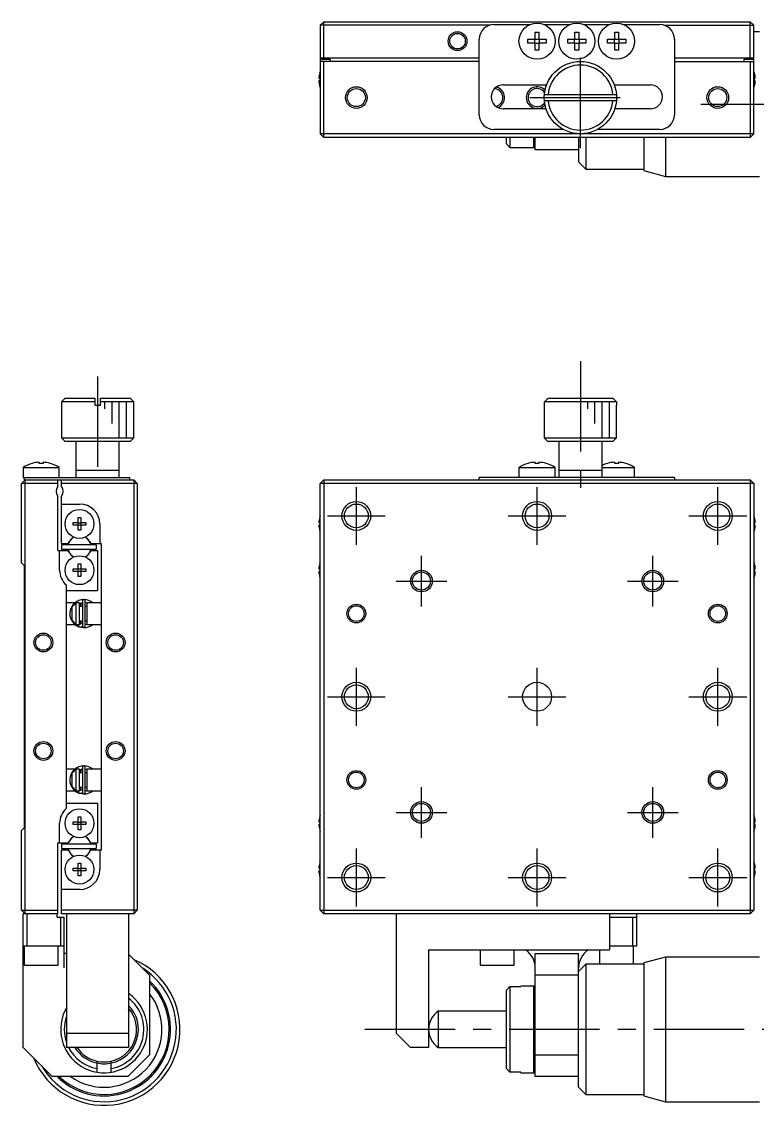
# Model space of a CAD drawing. Extents: x 5 to 371, y 18 to 246.
# Drawn here: x 49 to 150.8, y 96.1 to 245.9 of the extents above; entities that cross this region are included whole.
import ezdxf

# ---------------------------------------------------------------- set-up
doc = ezdxf.new("R2010")
doc.units = 0
doc.header["$LTSCALE"] = 10
doc.linetypes.add('CENTER', pattern=[2, 1.25, -0.25, 0.25, -0.25])
doc.layers.get('0').update_dxf_attribs({"linetype": 'CONTINUOUS'})
doc.layers.add('CENTER', color=1, linetype='CENTER')

msp = doc.modelspace()

# ---------------------------------------------------------------- linework, layer by layer
at = {"color": 7, "linetype": 'CONTINUOUS'}
for p, q in [((90.344929, 245.45), (90.844929, 245.95)), ((90.844929, 245.95), (149.844929, 245.95)), ((90.844929, 240.95), (90.844929, 245.95)), ((150.344929, 245.45), (149.844929, 245.95)), ((149.844929, 240.95), (149.844929, 245.95)), ((90.344929, 245.45), (90.344929, 230.45)), ((113.72043, 245.45), (90.344929, 245.45)), ((114.344929, 245.55), (119.365134, 245.55)), ((120.084929, 244.50859), (120.604929, 244.50859)), ((120.084929, 243.51), (120.084929, 244.50859)), ((120.604929, 244.50859), (120.604929, 243.51)), ((121.324725, 245.55), (124.865134, 245.55)), ((125.584929, 244.50859), (126.104929, 244.50859)), ((125.584929, 243.51), (125.584929, 244.50859)), ((126.104929, 244.50859), (126.104929, 243.51)), ((126.824725, 245.55), (130.365134, 245.55)), ((131.084929, 244.50859), (131.604929, 244.50859)), ((131.084929, 243.51), (131.084929, 244.50859)), ((131.604929, 244.50859), (131.604929, 243.51)), ((132.324725, 245.55), (137.344929, 245.55)), ((137.969429, 245.45), (150.344929, 245.45)), ((150.344929, 230.45), (150.344929, 245.45)), ((151.094929, 244.55), (150.344929, 244.55)), ((112.344929, 233.05), (112.344929, 243.55)), ((119.08634, 242.99), (119.08634, 243.51)), ((119.08634, 243.51), (120.084929, 243.51)), ((120.084929, 242.99), (119.08634, 242.99)), ((120.043555, 242.99), (120.043555, 243.51)), ((120.084929, 243.551375), (120.604929, 243.551375)), ((120.084929, 241.99141), (120.084929, 242.99)), ((120.604929, 242.948625), (120.084929, 242.948625)), ((120.604929, 243.51), (121.603519, 243.51)), ((120.604929, 242.99), (120.604929, 241.99141)), ((121.603519, 242.99), (120.604929, 242.99)), ((120.646304, 243.51), (120.646304, 242.99)), ((121.603519, 243.51), (121.603519, 242.99)), ((124.58634, 242.99), (124.58634, 243.51)), ((124.58634, 243.51), (125.584929, 243.51)), ((125.584929, 242.99), (124.58634, 242.99)), ((125.543555, 242.99), (125.543555, 243.51)), ((125.584929, 243.551375), (126.104929, 243.551375)), ((125.584929, 241.99141), (125.584929, 242.99)), ((126.104929, 242.948625), (125.584929, 242.948625)), ((126.104929, 243.51), (127.103519, 243.51)), ((126.104929, 242.99), (126.104929, 241.99141)), ((127.103519, 242.99), (126.104929, 242.99)), ((126.146304, 243.51), (126.146304, 242.99)), ((127.103519, 243.51), (127.103519, 242.99)), ((130.08634, 242.99), (130.08634, 243.51)), ((130.08634, 243.51), (131.084929, 243.51)), ((131.084929, 242.99), (130.08634, 242.99)), ((131.043555, 242.99), (131.043555, 243.51)), ((131.084929, 243.551375), (131.604929, 243.551375)), ((131.084929, 241.99141), (131.084929, 242.99)), ((131.604929, 242.948625), (131.084929, 242.948625)), ((131.604929, 243.51), (132.603519, 243.51)), ((131.604929, 242.99), (131.604929, 241.99141)), ((132.603519, 242.99), (131.604929, 242.99)), ((131.646304, 243.51), (131.646304, 242.99)), ((132.603519, 243.51), (132.603519, 242.99)), ((139.344929, 243.55), (139.344929, 233.05)), ((120.604929, 241.99141), (120.084929, 241.99141)), ((126.104929, 241.99141), (125.584929, 241.99141)), ((131.604929, 241.99141), (131.084929, 241.99141)), ((90.344929, 240.95), (112.344929, 240.95)), ((91.744929, 240.7), (90.344929, 240.7)), ((112.344929, 240.45), (90.344929, 240.45)), ((90.844929, 229.95), (90.844929, 240.45)), ((91.744929, 240.7), (91.744929, 240.45)), ((139.344929, 240.95), (150.344929, 240.95)), ((139.344929, 240.45), (150.344929, 240.45)), ((150.344929, 240.7), (148.944929, 240.7)), ((148.944929, 240.7), (148.944929, 240.45)), ((149.844929, 240.45), (149.844929, 229.95)), ((90.270785, 238.838616), (90.275408, 238.836361)), ((150.414451, 238.836361), (150.419074, 238.838616)), ((90.155071, 238.13), (90.275408, 238.13)), ((90.275408, 237.77), (90.155071, 237.77)), ((90.275408, 237.063639), (90.270785, 237.061384)), ((90.275408, 238.13), (90.275408, 237.77)), ((115.644929, 237.2), (121.661181, 237.2)), ((131.028678, 237.2), (136.044929, 237.2)), ((150.414451, 238.13), (150.534788, 238.13)), ((150.414451, 237.77), (150.414451, 238.13)), ((150.534788, 237.77), (150.414451, 237.77)), ((150.419074, 237.061384), (150.414451, 237.063639)), ((131.328904, 235.85), (121.360955, 235.85)), ((121.591247, 233.9), (115.644929, 233.9)), ((121.360955, 235.05), (131.328904, 235.05)), ((136.044929, 233.9), (131.098612, 233.9)), ((123.970061, 231.05), (114.344929, 231.05)), ((137.344929, 231.05), (128.719798, 231.05)), ((90.844929, 229.95), (90.344929, 230.45)), ((150.344929, 230.45), (90.344929, 230.45)), ((149.844929, 229.95), (90.844929, 229.95)), ((116.094929, 229.05), (116.094929, 229.95)), ((116.594929, 229.95), (116.594929, 228.55)), ((119.894929, 228.55), (119.894929, 229.95)), ((120.094929, 228.25), (120.094929, 229.95)), ((126.094929, 229.95), (126.094929, 226.55)), ((127.094929, 229.95), (127.094929, 225.55)), ((135.094929, 229.95), (135.094929, 225.35)), ((138.094929, 229.95), (138.094929, 224.55)), ((150.344929, 230.45), (149.844929, 229.95)), ((116.094929, 229.05), (116.594929, 228.55)), ((116.594929, 228.55), (119.894929, 228.55)), ((119.894929, 228.55), (120.094929, 228.75)), ((126.094929, 228.25), (120.094929, 228.25)), ((126.094929, 226.55), (127.094929, 225.55)), ((127.094929, 225.55), (135.094929, 225.55)), ((135.094929, 225.35), (138.094929, 224.55)), ((138.094929, 224.55), (151.094929, 224.55)), ((55.05, 193.9), (54.55, 193.4)), ((59.15, 193.4), (54.55, 193.4)), ((54.55, 193.4), (54.55, 188.4)), ((55.05, 193.9), (59.15, 193.9)), ((59.15, 193.9), (59.15, 192.9)), ((59.95, 193.9), (64.05, 193.9)), ((59.95, 192.9), (59.95, 193.9)), ((64.55, 193.4), (59.95, 193.4)), ((64.55, 193.4), (64.05, 193.9)), ((64.55, 188.4), (64.55, 193.4)), ((121.360955, 193.4), (121.862742, 193.9)), ((131.328904, 193.4), (121.360955, 193.4)), ((121.360955, 192.9), (121.360955, 193.4)), ((121.862742, 193.9), (130.827116, 193.9)), ((130.827116, 193.9), (131.328904, 193.4)), ((131.328904, 193.4), (131.328904, 192.9)), ((59.15, 192.9), (59.95, 192.9)), ((121.344929, 192.9), (121.360955, 192.9)), ((121.344929, 192.9), (121.344929, 188.4)), ((131.328904, 192.9), (131.344929, 192.9)), ((131.344929, 188.4), (131.344929, 192.9)), ((54.55, 188.4), (64.55, 188.4)), ((54.55, 188.4), (55.05, 187.9)), ((64.05, 187.9), (55.05, 187.9)), ((56.55, 187.9), (56.55, 182.9)), ((62.55, 182.9), (62.55, 187.9)), ((64.05, 187.9), (64.55, 188.4)), ((121.344929, 188.4), (131.344929, 188.4)), ((121.344929, 188.4), (121.844929, 187.9)), ((130.844929, 187.9), (121.844929, 187.9)), ((123.344929, 187.9), (123.344929, 182.9)), ((129.344929, 182.9), (129.344929, 187.9)), ((130.844929, 187.9), (131.344929, 188.4)), ((50.49141, 184.862581), (50.488067, 184.869436)), ((51.49, 184.862581), (51.49, 185.034953)), ((52.01, 184.862581), (51.49, 184.862581)), ((52.01, 185.034953), (52.01, 184.862581)), ((53.011933, 184.869436), (53.00859, 184.862581)), ((119.08634, 184.862581), (119.082997, 184.869436)), ((120.084929, 184.862581), (120.084929, 185.034953)), ((120.604929, 184.862581), (120.084929, 184.862581)), ((120.604929, 185.034953), (120.604929, 184.862581)), ((121.606862, 184.869436), (121.603519, 184.862581)), ((130.08634, 184.862581), (130.082997, 184.869436)), ((131.084929, 184.862581), (131.084929, 185.034953)), ((131.604929, 184.862581), (131.084929, 184.862581)), ((131.604929, 185.034953), (131.604929, 184.862581)), ((132.606862, 184.869436), (132.603519, 184.862581)), ((49.25, 184.291657), (54.25, 184.291657)), ((49.25, 184.291657), (49.25, 182.9)), ((49.25, 182.9), (63.95, 182.9)), ((49.45, 182.6), (49.45, 182.9)), ((54.25, 182.9), (54.25, 184.291657)), ((62.55, 183.9), (56.55, 183.9)), ((63.95, 182.9), (63.95, 182.6)), ((112.344929, 182.6), (112.344929, 182.9)), ((139.344929, 182.9), (112.344929, 182.9)), ((117.844929, 184.291657), (122.844929, 184.291657)), ((117.844929, 184.291657), (117.844929, 182.9)), ((122.844929, 182.9), (122.844929, 184.291657)), ((129.344929, 183.9), (123.344929, 183.9)), ((129.344929, 184.291657), (133.844929, 184.291657)), ((133.844929, 182.9), (133.844929, 184.291657)), ((139.344929, 182.9), (139.344929, 182.6)), ((49.55, 182.6), (49.05, 182.1)), ((49.05, 171.1), (49.05, 182.1)), ((54.05, 182.1), (49.05, 182.1)), ((49.45, 182.6), (64.55, 182.6)), ((49.55, 122.6), (49.55, 182.6)), ((54.05, 181.661438), (54.05, 182.6)), ((54.55, 181.661438), (54.55, 182.6)), ((65.05, 182.1), (54.55, 182.1)), ((65.05, 182.1), (64.55, 182.6)), ((64.55, 182.6), (64.55, 122.6)), ((65.05, 182.1), (65.05, 123.1)), ((90.844929, 182.6), (90.344929, 182.1)), ((90.344929, 123.1), (90.344929, 182.1)), ((150.344929, 182.1), (90.344929, 182.1)), ((90.844929, 182.6), (149.844929, 182.6)), ((90.844929, 182.6), (90.844929, 122.6)), ((150.344929, 182.1), (149.844929, 182.6)), ((149.844929, 182.6), (149.844929, 122.6)), ((150.344929, 182.1), (150.344929, 123.1)), ((54.05, 172.8), (54.05, 180.338562)), ((54.55, 173.8), (54.55, 180.338562)), ((54.55, 179.25), (57.1, 179.25)), ((56.87, 177.386361), (57.23, 177.386361)), ((56.87, 176.68), (56.87, 177.386361)), ((57.23, 177.386361), (57.23, 176.68)), ((90.270785, 177.388616), (90.275408, 177.386361)), ((150.414451, 177.386361), (150.419074, 177.388616)), ((56.163639, 176.32), (56.163639, 176.68)), ((56.163639, 176.68), (56.87, 176.68)), ((56.87, 176.32), (56.163639, 176.32)), ((56.880372, 176.669628), (56.87, 176.68)), ((56.880372, 176.330372), (56.87, 176.32)), ((56.87, 175.613639), (56.87, 176.32)), ((57.23, 175.613639), (56.87, 175.613639)), ((56.880372, 176.669628), (57.219628, 176.669628)), ((56.880372, 176.330372), (56.880372, 176.669628)), ((57.219628, 176.330372), (56.880372, 176.330372)), ((57.219628, 176.669628), (57.23, 176.68)), ((57.219628, 176.669628), (57.219628, 176.330372)), ((57.219628, 176.330372), (57.23, 176.32)), ((57.23, 176.68), (57.936361, 176.68)), ((57.936361, 176.32), (57.23, 176.32)), ((57.23, 176.32), (57.23, 175.613639)), ((57.936361, 176.68), (57.936361, 176.32)), ((59.85, 176.5), (59.85, 173.8)), ((90.155071, 176.68), (90.275408, 176.68)), ((90.275408, 176.32), (90.155071, 176.32)), ((90.275408, 175.613639), (90.270785, 175.611384)), ((90.275408, 176.68), (90.275408, 176.32)), ((150.414451, 176.32), (150.414451, 176.68)), ((150.414451, 176.68), (150.534788, 176.68)), ((150.534788, 176.32), (150.414451, 176.32)), ((150.419074, 175.611384), (150.414451, 175.613639)), ((55.499194, 173.8), (55.64936, 174.060095)), ((58.45064, 174.060095), (58.600806, 173.8)), ((54.05, 172.8), (55.499194, 172.8)), ((54.3, 170.1), (54.3, 172.8)), ((54.55, 173.8), (55.499194, 173.8)), ((59.35, 173.6), (54.55, 173.6)), ((54.55, 173.6), (54.55, 173)), ((54.55, 173), (59.35, 173)), ((55.64936, 172.539905), (55.499194, 172.8)), ((58.600806, 172.8), (58.45064, 172.539905)), ((58.600806, 173.8), (60.05, 173.8)), ((58.600806, 172.8), (59.55, 172.8)), ((59.35, 173.6), (59.35, 173)), ((59.55, 172.8), (59.55, 167.3)), ((60.05, 173.8), (60.05, 131.4)), ((49.05, 171.1), (49.4, 170.75)), ((56.87, 170.986361), (57.23, 170.986361)), ((56.87, 170.28), (56.87, 170.986361)), ((57.23, 170.986361), (57.23, 170.28)), ((90.270785, 170.988616), (90.275408, 170.986361)), ((150.414451, 170.986361), (150.419074, 170.988616)), ((49.4, 170.75), (49.4, 134.45)), ((56.163639, 170.28), (56.87, 170.28)), ((56.163639, 169.92), (56.163639, 170.28)), ((56.87, 169.92), (56.163639, 169.92)), ((56.880372, 170.269628), (56.87, 170.28)), ((56.880372, 169.930372), (56.87, 169.92)), ((56.87, 169.213639), (56.87, 169.92)), ((56.880372, 170.269628), (57.219628, 170.269628)), ((56.880372, 169.930372), (56.880372, 170.269628)), ((57.219628, 169.930372), (56.880372, 169.930372)), ((57.219628, 170.269628), (57.23, 170.28)), ((57.219628, 170.269628), (57.219628, 169.930372)), ((57.219628, 169.930372), (57.23, 169.92)), ((57.23, 170.28), (57.936361, 170.28)), ((57.936361, 169.92), (57.23, 169.92)), ((57.23, 169.92), (57.23, 169.213639)), ((57.936361, 170.28), (57.936361, 169.92)), ((90.155071, 170.28), (90.275408, 170.28)), ((90.275408, 169.92), (90.155071, 169.92)), ((90.275408, 170.28), (90.275408, 169.92)), ((150.414451, 169.92), (150.414451, 170.28)), ((150.414451, 170.28), (150.534788, 170.28)), ((150.534788, 169.92), (150.414451, 169.92)), ((55.25, 137.179062), (55.25, 168.020938)), ((57.23, 169.213639), (56.87, 169.213639)), ((90.275408, 169.213639), (90.270785, 169.211384)), ((150.419074, 169.211384), (150.414451, 169.213639)), ((55.25, 167.3), (59.55, 167.3)), ((56.413755, 165.6), (55.25, 165.6)), ((56.05, 165.016515), (56.55, 165.545683)), ((56.05, 163.183485), (56.05, 165.016515)), ((57.05, 165.6), (56.55, 165.6)), ((56.55, 165.6), (56.55, 162.6)), ((56.885914, 165.887581), (56.867922, 165.879781)), ((56.880161, 165.884219), (56.876812, 165.883663)), ((56.942355, 165.909821), (56.885469, 165.88844)), ((57.038705, 165.529805), (57.053249, 165.535571)), ((57.049842, 165.53521), (57.454957, 165.643689)), ((57.05, 162.6), (57.05, 165.6)), ((57.455, 165.1), (57.05, 165.1)), ((57.053249, 165.535571), (57.067511, 165.540387)), ((57.067511, 165.540387), (57.082003, 165.544472)), ((57.082003, 165.544472), (57.09669, 165.547816)), ((57.09669, 165.547816), (57.111532, 165.550406)), ((57.111532, 165.550406), (57.12649, 165.552236)), ((57.12649, 165.552236), (57.141526, 165.5533)), ((57.141526, 165.5533), (57.1566, 165.553595)), ((57.1566, 165.553595), (57.171672, 165.553118)), ((57.171672, 165.553118), (57.186702, 165.551871)), ((57.186702, 165.551871), (57.20165, 165.549859)), ((57.20165, 165.549859), (57.216477, 165.547085)), ((57.216477, 165.547085), (57.231143, 165.543559)), ((57.231143, 165.543559), (57.24561, 165.539291)), ((57.24561, 165.539291), (57.259841, 165.534293)), ((57.25, 165.1), (57.25, 165.538184)), ((57.259841, 165.534293), (57.273799, 165.52858)), ((57.273799, 165.52858), (57.287448, 165.522167)), ((57.287448, 165.522167), (57.300754, 165.515074)), ((57.300754, 165.515074), (57.313683, 165.50732)), ((57.313683, 165.50732), (57.326203, 165.498926)), ((57.326203, 165.498926), (57.338284, 165.489917)), ((57.338284, 165.489917), (57.349897, 165.480316)), ((57.349897, 165.480316), (57.361014, 165.470149)), ((57.361014, 165.470149), (57.371609, 165.459444)), ((57.371609, 165.459444), (57.381657, 165.448229)), ((57.381657, 165.448229), (57.391136, 165.436532)), ((57.391136, 165.436532), (57.400023, 165.424383)), ((57.400023, 165.424383), (57.4083, 165.411814)), ((57.4083, 165.411814), (57.415948, 165.398857)), ((57.415948, 165.398857), (57.42295, 165.385542)), ((57.42295, 165.385542), (57.429291, 165.371903)), ((57.429291, 165.371903), (57.434957, 165.357974)), ((57.434957, 165.357974), (57.439937, 165.343787)), ((57.439937, 165.343787), (57.44422, 165.329378)), ((57.44422, 165.329378), (57.447798, 165.314779)), ((57.447798, 165.314779), (57.450662, 165.300027)), ((57.450662, 165.300027), (57.452807, 165.285156)), ((57.452807, 165.285156), (57.454229, 165.2702)), ((57.454229, 165.2702), (57.454924, 165.255196)), ((57.454924, 165.255196), (57.455, 165.248501)), ((57.455, 165.85), (57.455, 162.35)), ((57.845, 162.35), (57.845, 165.85)), ((58.05, 165.1), (57.845, 165.1)), ((57.845056, 165.643366), (58.050246, 165.603369)), ((58.05, 165.6), (58.05, 162.6)), ((60.05, 165.6), (58.05, 165.6)), ((58.050246, 165.603369), (58.062433, 165.600086)), ((55.25, 162.6), (56.413385, 162.6)), ((56.55, 162.654317), (56.05, 163.183485)), ((56.55, 162.6), (57.05, 162.6)), ((56.856308, 162.32537), (56.877183, 162.316189)), ((56.876603, 162.316381), (56.944304, 162.5398)), ((56.882084, 162.327548), (56.881879, 162.322003)), ((56.881879, 162.322003), (56.882208, 162.317582)), ((56.88282, 162.334179), (56.882084, 162.327548)), ((56.882208, 162.317582), (56.8827, 162.31535)), ((56.8827, 162.31535), (56.88474, 162.311983)), ((56.884084, 162.341853), (56.88282, 162.334179)), ((56.885867, 162.350517), (56.884084, 162.341853)), ((56.88474, 162.311983), (56.885469, 162.31156)), ((56.885469, 162.31156), (56.915636, 162.299506)), ((56.888156, 162.360116), (56.885867, 162.350517)), ((56.890938, 162.370584), (56.888156, 162.360116)), ((56.894192, 162.381853), (56.890938, 162.370584)), ((56.897899, 162.393847), (56.894192, 162.381853)), ((56.902032, 162.406486), (56.897899, 162.393847)), ((56.906565, 162.419686), (56.902032, 162.406486)), ((56.911467, 162.43336), (56.906565, 162.419686)), ((56.916706, 162.447417), (56.911467, 162.43336)), ((56.915636, 162.299506), (56.948055, 162.288347)), ((56.922247, 162.461763), (56.916706, 162.447417)), ((56.928053, 162.476303), (56.922247, 162.461763)), ((56.934085, 162.490939), (56.928053, 162.476303)), ((56.940303, 162.505575), (56.934085, 162.490939)), ((56.934953, 162.292304), (57.622408, 162.156344)), ((56.946667, 162.520113), (56.940303, 162.505575)), ((56.944304, 162.5398), (56.974495, 162.600001)), ((56.953133, 162.534457), (56.946667, 162.520113)), ((56.948055, 162.288347), (56.980982, 162.278824)), ((56.959658, 162.548511), (56.953133, 162.534457)), ((56.9662, 162.562182), (56.959658, 162.548511)), ((56.972714, 162.575378), (56.9662, 162.562182)), ((56.979158, 162.588012), (56.972714, 162.575378)), ((56.985488, 162.6), (56.979158, 162.588012)), ((56.980982, 162.278824), (57.014334, 162.270961)), ((57.014334, 162.270961), (57.048028, 162.264776)), ((57.036649, 162.670034), (57.024361, 162.675362)), ((57.047025, 162.666788), (57.038705, 162.670195)), ((57.061205, 162.661643), (57.047025, 162.666788)), ((57.048028, 162.264776), (57.081983, 162.260284)), ((57.05, 163.1), (57.455, 163.1)), ((57.075628, 162.657227), (57.061205, 162.661643)), ((57.090257, 162.653552), (57.075628, 162.657227)), ((57.081983, 162.260284), (57.116115, 162.257494)), ((57.105054, 162.650628), (57.090257, 162.653552)), ((57.11998, 162.648465), (57.105054, 162.650628)), ((57.116115, 162.257494), (57.150341, 162.256415)), ((57.134995, 162.647067), (57.11998, 162.648465)), ((57.150059, 162.646438), (57.134995, 162.647067)), ((57.165133, 162.64658), (57.150059, 162.646438)), ((57.150341, 162.256415), (57.184577, 162.257047)), ((57.180176, 162.647492), (57.165133, 162.64658)), ((57.195149, 162.64917), (57.180176, 162.647492)), ((57.184577, 162.257047), (57.21874, 162.259389)), ((57.210013, 162.651609), (57.195149, 162.64917)), ((57.224729, 162.654801), (57.210013, 162.651609)), ((57.21874, 162.259389), (57.252746, 162.263436)), ((57.239259, 162.658736), (57.224729, 162.654801)), ((57.253566, 162.663403), (57.239259, 162.658736)), ((57.25, 162.661805), (57.25, 163.1)), ((57.252746, 162.263436), (57.286513, 162.269178)), ((57.267614, 162.668786), (57.253566, 162.663403)), ((57.281366, 162.674871), (57.267614, 162.668786)), ((57.294791, 162.68164), (57.281366, 162.674871)), ((57.286513, 162.269178), (57.319957, 162.276601)), ((57.307853, 162.689074), (57.294791, 162.68164)), ((57.320522, 162.697152), (57.307853, 162.689074)), ((57.319957, 162.276601), (57.352996, 162.285686)), ((57.332768, 162.705853), (57.320522, 162.697152)), ((57.344561, 162.715151), (57.332768, 162.705853)), ((57.355874, 162.725024), (57.344561, 162.715151)), ((57.352996, 162.285686), (57.385551, 162.296413)), ((57.366681, 162.735445), (57.355874, 162.725024)), ((57.376957, 162.746386), (57.366681, 162.735445)), ((57.386679, 162.757821), (57.376957, 162.746386)), ((57.385551, 162.296413), (57.417542, 162.308755)), ((57.395824, 162.76972), (57.386679, 162.757821)), ((57.404372, 162.782053), (57.395824, 162.76972)), ((57.412306, 162.794791), (57.404372, 162.782053)), ((57.419606, 162.807901), (57.412306, 162.794791)), ((57.417542, 162.308755), (57.448889, 162.322683)), ((57.426257, 162.821353), (57.419606, 162.807901)), ((57.432244, 162.835113), (57.426257, 162.821353)), ((57.437555, 162.84915), (57.432244, 162.835113)), ((57.442178, 162.863429), (57.437555, 162.84915)), ((57.446102, 162.877918), (57.442178, 162.863429)), ((57.449319, 162.892581), (57.446102, 162.877918)), ((57.448889, 162.322683), (57.456547, 162.326375)), ((57.451823, 162.907385), (57.449319, 162.892581)), ((57.453606, 162.922294), (57.451823, 162.907385)), ((57.454666, 162.937274), (57.453606, 162.922294)), ((57.455, 162.951499), (57.454666, 162.937274)), ((57.845, 163.1), (58.05, 163.1)), ((58.06159, 162.598869), (57.845023, 162.556318)), ((58.05, 162.6), (60.05, 162.6)), ((56.413755, 142.6), (55.25, 142.6)), ((56.05, 142.016515), (56.55, 142.545683)), ((57.05, 142.6), (56.55, 142.6)), ((56.55, 142.6), (56.55, 139.6)), ((56.885914, 142.887581), (56.867922, 142.879781)), ((56.880161, 142.884219), (56.876812, 142.883663)), ((56.942355, 142.909821), (56.885469, 142.88844)), ((57.038705, 142.529805), (57.053249, 142.535571)), ((57.049842, 142.53521), (57.454957, 142.643689)), ((57.05, 139.6), (57.05, 142.6)), ((57.053249, 142.535571), (57.067511, 142.540387)), ((57.067511, 142.540387), (57.082003, 142.544472)), ((57.082003, 142.544472), (57.09669, 142.547816)), ((57.09669, 142.547816), (57.111532, 142.550406)), ((57.111532, 142.550406), (57.12649, 142.552236)), ((57.12649, 142.552236), (57.141526, 142.5533)), ((57.141526, 142.5533), (57.1566, 142.553595)), ((57.1566, 142.553595), (57.171672, 142.553118)), ((57.171672, 142.553118), (57.186702, 142.551871)), ((57.186702, 142.551871), (57.20165, 142.549859)), ((57.20165, 142.549859), (57.216477, 142.547085)), ((57.216477, 142.547085), (57.231143, 142.543559)), ((57.231143, 142.543559), (57.24561, 142.539291)), ((57.24561, 142.539291), (57.259841, 142.534293)), ((57.25, 142.1), (57.25, 142.538184)), ((57.259841, 142.534293), (57.273799, 142.52858)), ((57.273799, 142.52858), (57.287448, 142.522167)), ((57.287448, 142.522167), (57.300754, 142.515074)), ((57.300754, 142.515074), (57.313683, 142.50732)), ((57.313683, 142.50732), (57.326203, 142.498926)), ((57.326203, 142.498926), (57.338284, 142.489917)), ((57.338284, 142.489917), (57.349897, 142.480316)), ((57.349897, 142.480316), (57.361014, 142.470149)), ((57.361014, 142.470149), (57.371609, 142.459444)), ((57.371609, 142.459444), (57.381657, 142.448229)), ((57.381657, 142.448229), (57.391136, 142.436532)), ((57.391136, 142.436532), (57.400023, 142.424383)), ((57.400023, 142.424383), (57.4083, 142.411814)), ((57.4083, 142.411814), (57.415948, 142.398857)), ((57.415948, 142.398857), (57.42295, 142.385542)), ((57.42295, 142.385542), (57.429291, 142.371903)), ((57.429291, 142.371903), (57.434957, 142.357974)), ((57.434957, 142.357974), (57.439937, 142.343787)), ((57.455, 142.85), (57.455, 139.35)), ((57.845, 139.35), (57.845, 142.85)), ((57.845056, 142.643366), (58.050246, 142.603369)), ((58.05, 142.6), (58.05, 139.6)), ((60.05, 142.6), (58.05, 142.6)), ((58.050246, 142.603369), (58.062433, 142.600086)), ((56.05, 140.183485), (56.05, 142.016515)), ((57.455, 142.1), (57.05, 142.1)), ((57.439937, 142.343787), (57.44422, 142.329378)), ((57.44422, 142.329378), (57.447798, 142.314779)), ((57.447798, 142.314779), (57.450662, 142.300027)), ((57.450662, 142.300027), (57.452807, 142.285156)), ((57.452807, 142.285156), (57.454229, 142.2702)), ((57.454229, 142.2702), (57.454924, 142.255196)), ((57.454924, 142.255196), (57.455, 142.248501)), ((58.05, 142.1), (57.845, 142.1)), ((55.25, 139.6), (56.413385, 139.6)), ((56.55, 139.654317), (56.05, 140.183485)), ((56.55, 139.6), (57.05, 139.6)), ((56.876603, 139.316381), (56.944304, 139.5398)), ((56.890938, 139.370584), (56.888156, 139.360116)), ((56.894192, 139.381853), (56.890938, 139.370584)), ((56.897899, 139.393847), (56.894192, 139.381853)), ((56.902032, 139.406486), (56.897899, 139.393847)), ((56.906565, 139.419686), (56.902032, 139.406486)), ((56.911467, 139.43336), (56.906565, 139.419686)), ((56.916706, 139.447417), (56.911467, 139.43336)), ((56.922247, 139.461763), (56.916706, 139.447417)), ((56.928053, 139.476303), (56.922247, 139.461763)), ((56.934085, 139.490939), (56.928053, 139.476303)), ((56.940303, 139.505575), (56.934085, 139.490939)), ((56.946667, 139.520113), (56.940303, 139.505575)), ((56.944304, 139.5398), (56.974495, 139.600001)), ((56.953133, 139.534457), (56.946667, 139.520113)), ((56.959658, 139.548511), (56.953133, 139.534457)), ((56.9662, 139.562182), (56.959658, 139.548511)), ((56.972714, 139.575378), (56.9662, 139.562182)), ((56.979158, 139.588012), (56.972714, 139.575378)), ((56.985488, 139.6), (56.979158, 139.588012)), ((57.042475, 139.667553), (57.024361, 139.675362)), ((57.047025, 139.666788), (57.038705, 139.670195)), ((57.061205, 139.661643), (57.047025, 139.666788)), ((57.05, 140.1), (57.455, 140.1)), ((57.075628, 139.657227), (57.061205, 139.661643)), ((57.090257, 139.653552), (57.075628, 139.657227)), ((57.105054, 139.650628), (57.090257, 139.653552)), ((57.11998, 139.648465), (57.105054, 139.650628)), ((57.134995, 139.647067), (57.11998, 139.648465)), ((57.150059, 139.646438), (57.134995, 139.647067)), ((57.165133, 139.64658), (57.150059, 139.646438)), ((57.180176, 139.647492), (57.165133, 139.64658)), ((57.195149, 139.64917), (57.180176, 139.647492)), ((57.210013, 139.651609), (57.195149, 139.64917)), ((57.224729, 139.654801), (57.210013, 139.651609)), ((57.239259, 139.658736), (57.224729, 139.654801)), ((57.253566, 139.663403), (57.239259, 139.658736)), ((57.25, 139.661805), (57.25, 140.1)), ((57.267614, 139.668786), (57.253566, 139.663403)), ((57.281366, 139.674871), (57.267614, 139.668786)), ((57.294791, 139.68164), (57.281366, 139.674871)), ((57.307853, 139.689074), (57.294791, 139.68164)), ((57.320522, 139.697152), (57.307853, 139.689074)), ((57.332768, 139.705853), (57.320522, 139.697152)), ((57.344561, 139.715151), (57.332768, 139.705853)), ((57.355874, 139.725024), (57.344561, 139.715151)), ((57.366681, 139.735445), (57.355874, 139.725024)), ((57.376957, 139.746386), (57.366681, 139.735445)), ((57.386679, 139.757821), (57.376957, 139.746386)), ((57.395824, 139.76972), (57.386679, 139.757821)), ((57.404372, 139.782053), (57.395824, 139.76972)), ((57.412306, 139.794791), (57.404372, 139.782053)), ((57.419606, 139.807901), (57.412306, 139.794791)), ((57.426257, 139.821353), (57.419606, 139.807901)), ((57.432244, 139.835113), (57.426257, 139.821353)), ((57.437555, 139.84915), (57.432244, 139.835113)), ((57.442178, 139.863429), (57.437555, 139.84915)), ((57.446102, 139.877918), (57.442178, 139.863429)), ((57.449319, 139.892581), (57.446102, 139.877918)), ((57.451823, 139.907385), (57.449319, 139.892581)), ((57.453606, 139.922294), (57.451823, 139.907385)), ((57.454666, 139.937274), (57.453606, 139.922294)), ((57.455, 139.951499), (57.454666, 139.937274)), ((57.845, 140.1), (58.05, 140.1)), ((58.06159, 139.598869), (57.845023, 139.556318)), ((58.05, 139.6), (60.05, 139.6)), ((55.25, 137.9), (59.55, 137.9)), ((56.856308, 139.32537), (56.883303, 139.313553)), ((56.882084, 139.327548), (56.881879, 139.322003)), ((56.881879, 139.322003), (56.882208, 139.317582)), ((56.88282, 139.334179), (56.882084, 139.327548)), ((56.882208, 139.317582), (56.8827, 139.31535)), ((56.8827, 139.31535), (56.88474, 139.311983)), ((56.884084, 139.341853), (56.88282, 139.334179)), ((56.885867, 139.350517), (56.884084, 139.341853)), ((56.88474, 139.311983), (56.885469, 139.31156)), ((56.885469, 139.31156), (56.915636, 139.299506)), ((56.888156, 139.360116), (56.885867, 139.350517)), ((56.915636, 139.299506), (56.948055, 139.288347)), ((56.934953, 139.292304), (57.622408, 139.156344)), ((56.948055, 139.288347), (56.980982, 139.278824)), ((56.980982, 139.278824), (57.014334, 139.270961)), ((57.014334, 139.270961), (57.048028, 139.264776)), ((57.048028, 139.264776), (57.081983, 139.260284)), ((57.081983, 139.260284), (57.116115, 139.257494)), ((57.116115, 139.257494), (57.150341, 139.256415)), ((57.150341, 139.256415), (57.184577, 139.257047)), ((57.184577, 139.257047), (57.21874, 139.259389)), ((57.21874, 139.259389), (57.252746, 139.263436)), ((57.252746, 139.263436), (57.286513, 139.269178)), ((57.286513, 139.269178), (57.319957, 139.276601)), ((57.319957, 139.276601), (57.352996, 139.285686)), ((57.352996, 139.285686), (57.385551, 139.296413)), ((57.385551, 139.296413), (57.417542, 139.308755)), ((57.417542, 139.308755), (57.448889, 139.322683)), ((57.448889, 139.322683), (57.456547, 139.326375)), ((59.55, 137.9), (59.55, 132.4)), ((54.3, 132.4), (54.3, 135.1)), ((56.163639, 135.28), (56.87, 135.28)), ((56.163639, 134.92), (56.163639, 135.28)), ((56.87, 134.92), (56.163639, 134.92)), ((56.87, 135.986361), (57.23, 135.986361)), ((56.87, 135.28), (56.87, 135.986361)), ((56.880372, 135.269628), (56.87, 135.28)), ((56.880372, 134.930372), (56.87, 134.92)), ((56.87, 134.213639), (56.87, 134.92)), ((56.880372, 135.269628), (57.219628, 135.269628)), ((56.880372, 134.930372), (56.880372, 135.269628)), ((57.219628, 134.930372), (56.880372, 134.930372)), ((57.219628, 135.269628), (57.23, 135.28)), ((57.219628, 135.269628), (57.219628, 134.930372)), ((57.219628, 134.930372), (57.23, 134.92)), ((57.23, 135.986361), (57.23, 135.28)), ((57.23, 135.28), (57.936361, 135.28)), ((57.936361, 134.92), (57.23, 134.92)), ((57.23, 134.92), (57.23, 134.213639)), ((57.936361, 135.28), (57.936361, 134.92)), ((90.155071, 135.28), (90.275408, 135.28)), ((90.275408, 134.92), (90.155071, 134.92)), ((90.270785, 135.988616), (90.275408, 135.986361)), ((90.275408, 135.28), (90.275408, 134.92)), ((150.414451, 135.986361), (150.419074, 135.988616)), ((150.414451, 134.92), (150.414451, 135.28)), ((150.414451, 135.28), (150.534788, 135.28)), ((150.534788, 134.92), (150.414451, 134.92)), ((49.4, 134.45), (49.05, 134.1)), ((49.05, 123.1), (49.05, 134.1)), ((57.23, 134.213639), (56.87, 134.213639)), ((90.275408, 134.213639), (90.270785, 134.211384)), ((150.419074, 134.211384), (150.414451, 134.213639)), ((54.05, 132.4), (55.499194, 132.4)), ((54.05, 122.6), (54.05, 132.4)), ((59.35, 132.2), (54.55, 132.2)), ((54.55, 132.2), (54.55, 131.6)), ((55.64936, 132.660095), (55.499194, 132.4)), ((58.600806, 132.4), (58.45064, 132.660095)), ((58.600806, 132.4), (59.55, 132.4)), ((59.35, 132.2), (59.35, 131.6)), ((54.55, 131.6), (59.35, 131.6)), ((55.499194, 131.4), (54.55, 131.4)), ((54.55, 122.6), (54.55, 131.4)), ((55.499194, 131.4), (55.64936, 131.139905)), ((58.45064, 131.139905), (58.600806, 131.4)), ((60.05, 131.4), (58.600806, 131.4)), ((59.85, 131.4), (59.85, 128.7)), ((56.163639, 128.88), (56.87, 128.88)), ((56.163639, 128.52), (56.163639, 128.88)), ((56.87, 129.586361), (57.23, 129.586361)), ((56.87, 128.88), (56.87, 129.586361)), ((56.880372, 128.869628), (56.87, 128.88)), ((57.219628, 128.869628), (57.23, 128.88)), ((57.23, 129.586361), (57.23, 128.88)), ((57.23, 128.88), (57.936361, 128.88)), ((57.936361, 128.88), (57.936361, 128.52)), ((90.155071, 128.88), (90.275408, 128.88)), ((90.270785, 129.588616), (90.275408, 129.586361)), ((90.275408, 128.88), (90.275408, 128.52)), ((150.414451, 129.586361), (150.419074, 129.588616)), ((150.414451, 128.52), (150.414451, 128.88)), ((150.414451, 128.88), (150.534788, 128.88)), ((56.87, 128.52), (56.163639, 128.52)), ((56.880372, 128.530372), (56.87, 128.52)), ((56.87, 127.813639), (56.87, 128.52)), ((57.23, 127.813639), (56.87, 127.813639)), ((56.880372, 128.869628), (57.219628, 128.869628)), ((56.880372, 128.530372), (56.880372, 128.869628)), ((57.219628, 128.530372), (56.880372, 128.530372)), ((57.219628, 128.869628), (57.219628, 128.530372)), ((57.219628, 128.530372), (57.23, 128.52)), ((57.936361, 128.52), (57.23, 128.52)), ((57.23, 128.52), (57.23, 127.813639)), ((90.275408, 128.52), (90.155071, 128.52)), ((90.275408, 127.813639), (90.270785, 127.811384)), ((150.534788, 128.52), (150.414451, 128.52)), ((150.419074, 127.811384), (150.414451, 127.813639)), ((57.1, 125.95), (54.55, 125.95)), ((49.05, 123.1), (49.55, 122.6)), ((49.05, 123.1), (54.05, 123.1)), ((65.05, 123.1), (54.55, 123.1)), ((65.05, 123.1), (64.55, 122.6)), ((90.344929, 123.1), (90.844929, 122.6)), ((90.344929, 123.1), (150.344929, 123.1)), ((149.844929, 122.6), (150.344929, 123.1)), ((54.05, 122.6), (49.25, 122.6)), ((49.25, 104.1), (49.25, 122.6)), ((49.75, 122.6), (49.75, 118.1)), ((53.95, 122.1), (53.95, 122.6)), ((53.95, 122.1), (54.95, 122.1)), ((54.45, 118.1), (54.45, 122.1)), ((64.55, 122.6), (54.55, 122.6)), ((54.95, 115.1), (54.95, 122.1)), ((55.25, 122.6), (55.25, 104.1)), ((63.85, 122.6), (63.85, 104.1)), ((149.844929, 122.6), (90.844929, 122.6)), ((100.844929, 122.6), (100.844929, 106.1)), ((130.344929, 122.6), (130.344929, 117.6)), ((130.344929, 122.1), (134.094929, 122.1)), ((133.594929, 118.1), (133.594929, 122.1)), ((134.094929, 122.6), (134.094929, 118.1)), ((54.95, 118.1), (49.25, 118.1)), ((49.4, 118.1), (49.4, 115.5)), ((54.1, 115.5), (54.1, 118.1)), ((55.25, 117.1), (54.95, 117.1)), ((66.75, 114.1), (63.85, 117)), ((105.344929, 117.6), (130.344929, 117.6)), ((105.344929, 117.6), (105.344929, 104.1)), ((112.494929, 117.6), (112.494929, 115.5)), ((117.194929, 115.5), (117.194929, 117.6)), ((120.094929, 117.1), (126.094929, 117.1)), ((120.094929, 100.1), (120.094929, 117.1)), ((126.094929, 98.6), (126.094929, 117.1)), ((128.994929, 117.6), (128.994929, 115.6)), ((134.094929, 118.1), (130.344929, 118.1)), ((133.694929, 115.6), (133.694929, 118.1)), ((49.4, 115.5), (54.1, 115.5)), ((112.494929, 115.5), (117.194929, 115.5)), ((127.094929, 115.6), (126.094929, 114.6)), ((127.094929, 115.6), (127.094929, 97.6)), ((135.094929, 115.6), (127.094929, 115.6)), ((138.094929, 116.6), (135.094929, 115.8)), ((135.094929, 115.8), (135.094929, 97.4)), ((138.094929, 116.6), (138.094929, 96.6)), ((151.094929, 116.6), (138.094929, 116.6)), ((66.75, 114.1), (66.75, 103.1)), ((126.094929, 114.1), (120.094929, 114.1)), ((116.094929, 112.008327), (116.594929, 112.51608)), ((116.594929, 112.51608), (116.594929, 100.68392)), ((116.594929, 112.51608), (118.094929, 112.51608)), ((119.894929, 112.6), (118.094929, 112.6)), ((118.094929, 112.51608), (118.094929, 112.6)), ((119.894929, 100.6), (119.894929, 112.6)), ((120.094929, 112.4), (119.894929, 112.6)), ((116.094929, 101.191673), (116.094929, 112.008327)), ((106.686617, 109.1), (106.686617, 104.1)), ((116.094929, 109.1), (106.686617, 109.1)), ((55.25, 106.1), (63.85, 106.1)), ((100.844929, 106.1), (102.844929, 104.1)), ((49.25, 104.1), (53.25, 100.1)), ((63.85, 104.1), (55.25, 104.1)), ((105.344929, 104.1), (102.844929, 104.1)), ((106.686617, 104.1), (116.094929, 104.1)), ((59.45, 102.212518), (59.45, 100.68392)), ((61.45, 100.68392), (61.45, 102.212518)), ((63.75, 100.1), (66.75, 103.1)), ((120.094929, 103.1), (126.094929, 103.1)), ((116.594929, 100.68392), (116.094929, 101.191673)), ((118.094929, 100.68392), (116.594929, 100.68392)), ((118.094929, 100.6), (118.094929, 100.68392)), ((118.094929, 100.6), (119.894929, 100.6)), ((119.894929, 100.6), (120.094929, 100.8)), ((63.75, 100.1), (53.25, 100.1)), ((126.094929, 100.1), (120.094929, 100.1)), ((126.094929, 98.6), (127.094929, 97.6)), ((127.094929, 97.6), (135.094929, 97.6)), ((135.094929, 97.4), (138.094929, 96.6)), ((138.094929, 96.6), (151.094929, 96.6))]:
    msp.add_line(p, q, dxfattribs=at)
at = {"color": 3, "linetype": 'CONTINUOUS'}
for p, q in [((119.199286, 235.95), (119.136007, 235.767816)), ((60.55, 192.4), (60.55, 193.4)), ((61.55, 190.4), (61.55, 193.4)), ((62.55, 188.4), (62.55, 193.4)), ((63.55, 188.4), (63.55, 193.4)), ((127.344929, 192.4), (127.344929, 193.4)), ((128.344929, 190.4), (128.344929, 193.4)), ((129.344929, 188.4), (129.344929, 193.4)), ((130.344929, 188.4), (130.344929, 193.4))]:
    msp.add_line(p, q, dxfattribs=at)
for centre, radius in [((109.344929, 243.25), 1.3), ((95.344929, 235.45), 1.5), ((145.344929, 235.45), 1.5), ((95.344929, 177.6), 2), ((120.344929, 177.6), 2), ((145.344929, 177.6), 2), ((104.344929, 168.6), 1.5), ((136.344929, 168.6), 1.5), ((95.344929, 164.1), 1.3), ((145.344929, 164.1), 1.3), ((52.05, 160.1), 1.3), ((62.05, 160.1), 1.3), ((95.344929, 152.6), 2), ((145.344929, 152.6), 2), ((52.05, 145.1), 1.3), ((62.05, 145.1), 1.3), ((95.344929, 141.1), 1.3), ((145.344929, 141.1), 1.3), ((104.344929, 136.6), 1.5), ((136.344929, 136.6), 1.5), ((95.344929, 127.6), 2), ((120.344929, 127.6), 2), ((145.344929, 127.6), 2)]:
    msp.add_circle(centre, radius, dxfattribs=at)
at = {"color": 7, "linetype": 'CONTINUOUS'}
for centre, radius in [((109.344929, 243.25), 1.075), ((120.344929, 243.25), 2.5), ((125.844929, 243.25), 2.5), ((131.344929, 243.25), 2.5), ((126.344929, 235.45), 5), ((95.344929, 235.45), 1.25), ((145.344929, 235.45), 1.25), ((57.05, 176.5), 2), ((95.344929, 177.6), 1.65), ((120.344929, 177.6), 1.65), ((145.344929, 177.6), 1.65), ((57.05, 170.1), 2), ((104.344929, 168.6), 1.25), ((136.344929, 168.6), 1.25), ((95.344929, 164.1), 1.075), ((145.344929, 164.1), 1.075), ((52.05, 160.1), 1.075), ((62.05, 160.1), 1.075), ((120.344929, 152.6), 2), ((95.344929, 152.6), 1.65), ((145.344929, 152.6), 1.65), ((52.05, 145.1), 1.075), ((62.05, 145.1), 1.075), ((95.344929, 141.1), 1.075), ((145.344929, 141.1), 1.075), ((57.05, 135.1), 2), ((104.344929, 136.6), 1.25), ((136.344929, 136.6), 1.25), ((57.05, 128.7), 2), ((95.344929, 127.6), 1.65), ((120.344929, 127.6), 1.65), ((145.344929, 127.6), 1.65)]:
    msp.add_circle(centre, radius, dxfattribs=at)
for centre, radius, start, end in [((114.344929, 243.55), 2, 90, 180), ((137.344929, 243.55), 2, 0, 90), ((126.344929, 235.45), 4.5, 5.099689, 174.900311), ((93.344929, 237.95), 3.194933, 163.893288, 176.770291), ((93.344929, 237.95), 3.2, 159.635865, 163.877467), ((147.344929, 237.95), 3.2, 16.122533, 20.364135), ((147.344929, 237.95), 3.194933, 3.229709, 16.106712), ((93.344929, 237.95), 3.194933, 183.229709, 196.106712), ((93.344929, 237.95), 3.2, 196.122533, 200.364135), ((115.644929, 235.55), 1.65, 90, 270), ((136.044929, 235.55), 1.65, 270, 90), ((147.344929, 237.95), 3.2, 339.635865, 343.877467), ((147.344929, 237.95), 3.194933, 343.893288, 356.770291), ((114.344929, 235.45), 1.25, 283.934541, 84.86287), ((120.344929, 235.45), 1.25, 33.12294, 326.87706), ((126.344929, 235.45), 4.5, 185.099689, 354.900311), ((114.344929, 233.05), 2, 180, 270), ((137.344929, 233.05), 2, 270, 0), ((51.75, 180.55), 4.5, 106.285843, 123.748989), ((51.75, 180.55), 4.492483, 93.317816, 106.26943), ((51.75, 180.55), 4.492483, 73.73057, 86.682184), ((51.75, 180.55), 4.5, 56.251011, 73.714157), ((120.344929, 180.55), 4.5, 106.285843, 123.748989), ((120.344929, 180.55), 4.492483, 93.317816, 106.26943), ((120.344929, 180.55), 4.492483, 73.73057, 86.682184), ((120.344929, 180.55), 4.5, 56.251011, 73.714157), ((131.344929, 180.55), 4.5, 106.285843, 116.3878), ((131.344929, 180.55), 4.492483, 93.317816, 106.26943), ((131.344929, 180.55), 4.492483, 73.73057, 86.682184), ((131.344929, 180.55), 4.5, 56.251011, 73.714157), ((54.8, 181), 1, 138.590378, 221.409622), ((53.8, 181), 1, 318.590378, 41.409622), ((57.1, 176.5), 2.75, 0, 90), ((93.344929, 176.5), 3.194933, 163.893288, 176.770291), ((93.344929, 176.5), 3.2, 159.635865, 163.877467), ((147.344929, 176.5), 3.2, 16.122533, 20.364135), ((147.344929, 176.5), 3.194933, 3.229709, 16.106712), ((93.344929, 176.5), 3.194933, 183.229709, 196.106712), ((93.344929, 176.5), 3.2, 196.122533, 200.364135), ((147.344929, 176.5), 3.2, 339.635865, 343.877467), ((147.344929, 176.5), 3.194933, 343.893288, 356.770291), ((57.05, 173.299999), 1.5875, 120.433182, 169.10691), ((57.164905, 173.185095), 1.75, 121.881533, 150), ((57.05, 173.299999), 1.5875, 10.89309, 59.566818), ((56.935095, 173.185095), 1.75, 30, 58.118467), ((57.05, 173.299999), 1.5875, 190.893016, 239.566737), ((57.164905, 173.414905), 1.75, 210, 238.118467), ((57.05, 173.299999), 1.5875, 300.433263, 349.106984), ((56.935095, 173.414905), 1.75, 301.881533, 330), ((93.344929, 170.1), 3.194933, 163.893288, 176.770291), ((93.344929, 170.1), 3.2, 159.635865, 163.877467), ((147.344929, 170.1), 3.2, 16.122533, 20.364135), ((147.344929, 170.1), 3.194933, 3.229709, 16.106712), ((57.05, 170.1), 2.75, 180, 229.114807), ((93.344929, 170.1), 3.194933, 183.229709, 196.106712), ((147.344929, 170.1), 3.194933, 343.893288, 356.770291), ((93.344929, 170.1), 3.2, 196.122533, 200.364135), ((147.344929, 170.1), 3.2, 339.635865, 343.877467), ((57.650314, 164.099859), 1.94403, 90.734734, 246.839517), ((57.65, 165.85), 0.195, 0, 180), ((57.651079, 164.103835), 1.939975, 50.469098, 89.286231), ((57.65, 162.35), 0.195, 180, 0), ((57.648173, 164.105171), 1.949107, 270.724667, 309.426223), ((57.650314, 141.099859), 1.94403, 90.734734, 246.839517), ((57.65, 142.85), 0.195, 0, 180), ((57.651079, 141.103835), 1.939975, 50.469098, 89.286231), ((57.648173, 141.105171), 1.949107, 270.724667, 309.426223), ((57.65, 139.35), 0.195, 180, 0), ((57.05, 135.1), 2.75, 130.885193, 180), ((93.344929, 135.1), 3.194933, 163.893288, 176.770291), ((93.344929, 135.1), 3.194933, 183.229709, 196.106712), ((93.344929, 135.1), 3.2, 159.635865, 163.877467), ((147.344929, 135.1), 3.2, 16.122533, 20.364135), ((147.344929, 135.1), 3.194933, 3.229709, 16.106712), ((147.344929, 135.1), 3.194933, 343.893288, 356.770291), ((93.344929, 135.1), 3.2, 196.122533, 200.364135), ((147.344929, 135.1), 3.2, 339.635865, 343.877467), ((57.05, 131.899999), 1.5875, 120.433182, 169.10691), ((57.164905, 131.785095), 1.75, 121.881533, 150), ((57.05, 131.899999), 1.5875, 10.89309, 59.566818), ((56.935095, 131.785095), 1.75, 30, 58.118467), ((57.05, 131.899999), 1.5875, 190.893016, 239.566737), ((57.164905, 132.014905), 1.75, 210, 238.118467), ((57.05, 131.899999), 1.5875, 300.433263, 349.106984), ((56.935095, 132.014905), 1.75, 301.881533, 330), ((93.344929, 128.7), 3.194933, 163.893288, 176.770291), ((93.344929, 128.7), 3.2, 159.635865, 163.877467), ((147.344929, 128.7), 3.2, 16.122533, 20.364135), ((147.344929, 128.7), 3.194933, 3.229709, 16.106712), ((57.1, 128.7), 2.75, 270, 0), ((93.344929, 128.7), 3.194933, 183.229709, 196.106712), ((93.344929, 128.7), 3.2, 196.122533, 200.364135), ((147.344929, 128.7), 3.2, 339.635865, 343.877467), ((147.344929, 128.7), 3.194933, 343.893288, 356.770291), ((117.094929, 115.1), 3, 0, 56.44269), ((129.094929, 115.1), 3, 123.55731, 180), ((60.45, 106.6), 10.5, 202.310084, 66.667781), ((60.45, 106.6), 10, 210.635322, 57.628703), ((60.45, 106.6), 9.2, 224.952615, 46.781487), ((60.45, 106.6), 9, 226.238257, 45.572996), ((60.45, 106.6), 6, 150.073565, 55.481892), ((60.45, 106.6), 8, 234.340912, 38.047507), ((60.45, 106.6), 5.5, 280.475682, 51.816518), ((60.45, 106.6), 4.5, 282.839588, 40.926063), ((60.45, 106.6), 5.5, 160.988735, 199.011265), ((108.344929, 106.6), 3, 123.55731, 236.44269), ((60.45, 106.6), 5.5, 207.035692, 259.524318), ((60.45, 106.6), 4.5, 213.748989, 257.160412), ((60.45, 106.6), 4.75, 257.846803, 282.153197)]:
    msp.add_arc(centre, radius, start, end, dxfattribs=at)
at = {"color": 3, "linetype": 'CONTINUOUS'}
for centre, radius, start, end in [((114.344929, 235.45), 1.5, 292.688088, 76.109323), ((120.344929, 235.45), 1.5, 42.598813, 317.401187), ((60.45, 106.6), 4.75, 282.153197, 44.292063), ((60.45, 106.6), 4.75, 211.756864, 257.846803), ((60.45, 106.6), 4.5, 257.160412, 282.839588)]:
    msp.add_arc(centre, radius, start, end, dxfattribs=at)
at = {"layer": 'CENTER', "color": 1, "linetype": 'CENTER'}
for p, q in [((126.344929, 228.45), (126.344929, 242.45)), ((119.344929, 235.45), (133.344929, 235.45)), ((143, 234.55), (209, 234.55)), ((126.344929, 199), (126.344929, 181)), ((59.55, 196.9), (59.55, 182.9)), ((95.344929, 173.6), (95.344929, 181.6)), ((120.344929, 173.6), (120.344929, 181.6)), ((145.344929, 173.6), (145.344929, 181.6)), ((91.344929, 177.6), (99.344929, 177.6)), ((116.344929, 177.6), (124.344929, 177.6)), ((141.344929, 177.6), (149.344929, 177.6)), ((104.344929, 165.1), (104.344929, 172.1)), ((136.344929, 165.1), (136.344929, 172.1)), ((100.844929, 168.6), (107.844929, 168.6)), ((132.844929, 168.6), (139.844929, 168.6)), ((95.344929, 148.6), (95.344929, 156.6)), ((120.344929, 148.6), (120.344929, 156.6)), ((145.344929, 148.6), (145.344929, 156.6)), ((91.344929, 152.6), (99.344929, 152.6)), ((116.344929, 152.6), (124.344929, 152.6)), ((141.344929, 152.6), (149.344929, 152.6)), ((104.344929, 133.1), (104.344929, 140.1)), ((136.344929, 133.1), (136.344929, 140.1)), ((100.844929, 136.6), (107.844929, 136.6)), ((132.844929, 136.6), (139.844929, 136.6)), ((95.344929, 123.6), (95.344929, 131.6)), ((120.344929, 123.6), (120.344929, 131.6)), ((145.344929, 123.6), (145.344929, 131.6)), ((91.344929, 127.6), (99.344929, 127.6)), ((116.344929, 127.6), (124.344929, 127.6)), ((141.344929, 127.6), (149.344929, 127.6)), ((209, 106.6), (95, 106.6))]:
    msp.add_line(p, q, dxfattribs=at)

doc.saveas('drawing.dxf')
